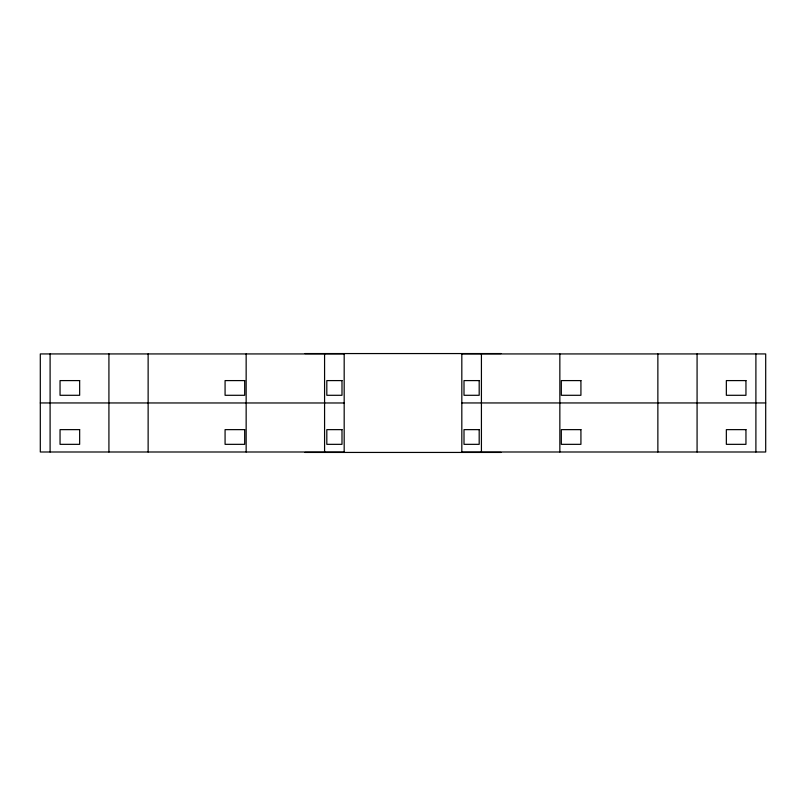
<?xml version="1.0" encoding="UTF-8"?>
<svg xmlns="http://www.w3.org/2000/svg" width="806" height="806" viewBox="0 0 806 806"><rect width="100%" height="100%" fill="white"/><g stroke="black" fill="none" stroke-linecap="round" stroke-linejoin="round"><path stroke-width="1.21" d="M304.97 353.562L501.03 353.562M344.182 353.935L40.3 353.935L40.3 451.995L344.182 451.995M461.818 353.935L765.7 353.935L765.7 451.995L461.818 451.995M40.3 402.95L344.182 402.98M461.818 402.95L765.7 402.95M304.97 452.438L501.03 452.438M755.897 353.935L755.897 451.995M697.079 353.935L697.079 451.995M657.867 353.935L657.867 451.995M559.848 353.935L559.848 451.995M481.424 353.935L481.424 451.995M461.818 353.562L461.818 452.438M344.182 353.562L344.182 452.438M324.576 353.935L324.576 451.995M246.152 353.935L246.152 451.995M148.133 353.935L148.133 451.995M108.921 353.935L108.921 451.995M50.103 353.935L50.103 451.995M79.653 380.593L60.047 380.593L60.047 395.293L79.653 395.293L79.653 380.593M244.681 380.593L225.076 380.593L225.076 395.293L244.681 395.293L244.681 380.593M341.996 380.593L326.813 380.593L326.813 395.293L341.996 395.293L341.996 380.593M479.187 380.593L464.004 380.593L464.004 395.293L479.187 395.293L479.187 380.593M580.925 380.593L561.319 380.593L561.319 395.293L580.925 395.293L580.925 380.593M745.953 380.593L726.347 380.593L726.347 395.293L745.953 395.293L745.953 380.593M79.653 429.638L60.047 429.638L60.047 444.338L79.653 444.338L79.653 429.638M244.681 429.638L225.076 429.638L225.076 444.338L244.681 444.338L244.681 429.638M341.996 429.638L326.813 429.638L326.813 444.338L341.996 444.338L341.996 429.638M479.187 429.638L464.004 429.638L464.004 444.338L479.187 444.338L479.187 429.638M580.925 429.638L561.319 429.638L561.319 444.338L580.925 444.338L580.925 429.638M745.953 429.638L726.347 429.638L726.347 444.338L745.953 444.338L745.953 429.638"/></g></svg>
